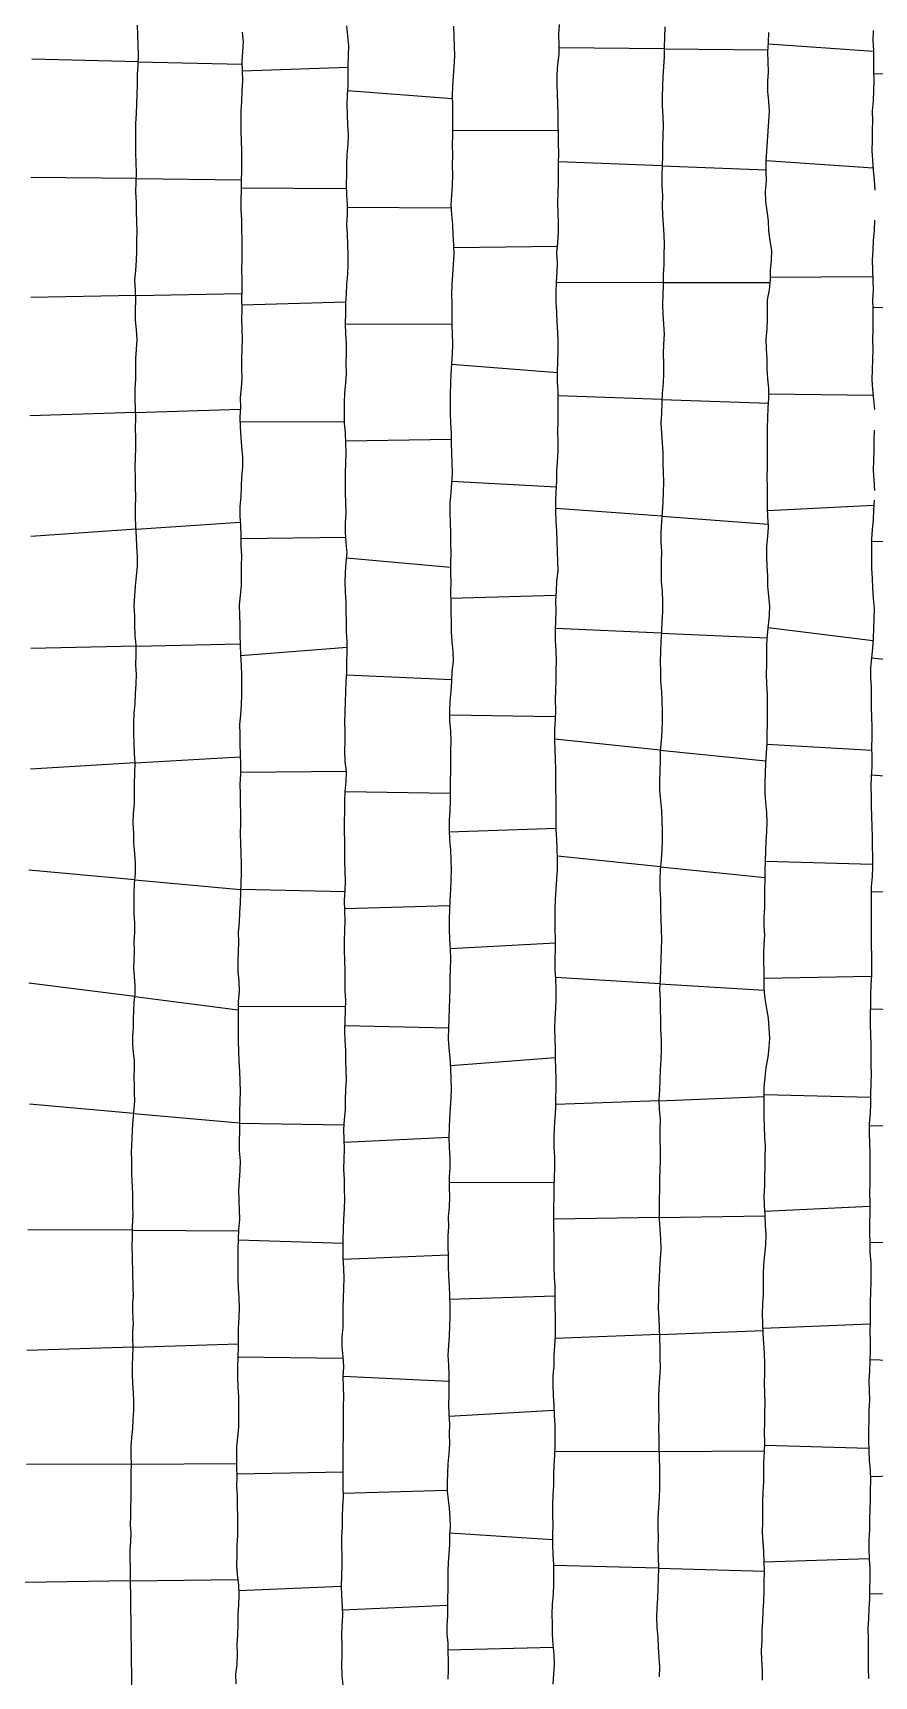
# Model space of a CAD drawing. Extents: x 703186 to 703989, y 1560402 to 1561368.
# Drawn here: x 703384 to 703419.9, y 1560793.9 to 1560864.2 of the extents above; entities that cross this region are included whole.
import ezdxf

# ---------------------------------------------------------------- set-up
doc = ezdxf.new("R2010")
doc.units = 0
doc.layers.add('10124_2002_REAL', color=30, linetype='Continuous')
doc.layers.add('AGROCAD PLL', color=7, linetype='Continuous')

msp = doc.modelspace()

# ---------------------------------------------------------------- linework, layer by layer
at = {"layer": '10124_2002_REAL'}
for points in [[(703388.2523, 1560791.5224), (703388.1504, 1560799.3254), (703388.1798, 1560799.6921), (703388.1888, 1560800.0424), (703388.1684, 1560800.4016), (703388.1821, 1560800.7748), (703388.175, 1560801.1433), (703388.183, 1560801.5081), (703388.1949, 1560801.882), (703388.196, 1560802.2598), (703388.1857, 1560802.6225), (703388.1985, 1560802.9939), (703388.1965, 1560803.3645), (703388.1915, 1560803.7379), (703388.2195, 1560804.1249), (703388.2618, 1560804.5153), (703388.2777, 1560804.9024), (703388.3028, 1560805.2928), (703388.3109, 1560805.6765), (703388.2961, 1560806.0585), (703388.2652, 1560806.4411), (703388.2487, 1560806.8282), (703388.2492, 1560807.2169), (703388.266, 1560807.5927), (703388.2723, 1560807.9847), (703388.2614, 1560808.3371), (703388.2642, 1560808.6697), (703388.2847, 1560808.9801), (703388.2707, 1560809.2505), (703388.2655, 1560809.4968), (703388.2636, 1560809.7263), (703388.268, 1560809.9078), (703388.2794, 1560810.0469), (703388.2903, 1560810.1258), (703388.2849, 1560810.1622), (703388.2832, 1560810.1826), (703388.2825, 1560810.2065), (703388.2833, 1560810.2578), (703388.2846, 1560810.3074), (703388.2861, 1560810.3429), (703388.2774, 1560810.3727), (703388.2803, 1560810.4165), (703388.2791, 1560810.4677), (703388.2812, 1560810.5153), (703388.2813, 1560810.5605), (703388.2706, 1560810.6285), (703388.2728, 1560810.7223), (703388.2702, 1560810.8293), (703388.2634, 1560810.9468), (703388.2641, 1560811.0771), (703388.2593, 1560811.2297), (703388.2551, 1560811.3904), (703388.2498, 1560811.5675), (703388.2427, 1560811.7623), (703388.2433, 1560811.9674), (703388.2374, 1560812.1912), (703388.2382, 1560812.4059), (703388.2435, 1560812.6357), (703388.2465, 1560812.8775), (703388.2475, 1560813.1358), (703388.2653, 1560813.4095), (703388.2728, 1560813.6793), (703388.2592, 1560813.9607), (703388.256, 1560814.2493), (703388.2618, 1560814.5377), (703388.2416, 1560814.8241), (703388.2296, 1560815.1076), (703388.2151, 1560815.404), (703388.216, 1560815.7081), (703388.2177, 1560816.001), (703388.2095, 1560816.3064), (703388.2162, 1560816.6154), (703388.2355, 1560816.9225), (703388.2535, 1560817.2307), (703388.2645, 1560817.541), (703388.2927, 1560817.8539), (703388.3224, 1560818.1854), (703388.3443, 1560818.5233), (703388.3319, 1560818.8569), (703388.3274, 1560819.1853), (703388.3166, 1560819.5321), (703388.3284, 1560819.886), (703388.327, 1560820.2247), (703388.2882, 1560820.5762), (703388.2632, 1560820.924), (703388.2639, 1560821.2893), (703388.2901, 1560821.6523), (703388.2926, 1560822.0132), (703388.3076, 1560822.3702), (703388.319, 1560822.731), (703388.3652, 1560823.0929), (703388.3598, 1560823.4526), (703388.3298, 1560823.8159), (703388.3076, 1560824.1822), (703388.3151, 1560824.5461), (703388.3372, 1560824.9384), (703388.3242, 1560825.332), (703388.3408, 1560825.7145), (703388.3412, 1560826.1161), (703388.3164, 1560826.5206), (703388.3195, 1560826.9393), (703388.3218, 1560827.3717), (703388.3309, 1560827.8106), (703388.3707, 1560828.2481), (703388.3753, 1560828.679), (703388.3411, 1560829.1023), (703388.3085, 1560829.5335), (703388.2976, 1560829.955), (703388.2816, 1560830.3741), (703388.2958, 1560830.8022), (703388.3343, 1560831.2347), (703388.3277, 1560831.6555), (703388.3366, 1560832.0821), (703388.3511, 1560832.5077), (703388.3579, 1560832.9386), (703388.3329, 1560833.3669), (703388.3203, 1560833.802), (703388.3039, 1560834.2307), (703388.3065, 1560834.6566), (703388.3189, 1560835.0862), (703388.3549, 1560835.4987), (703388.3785, 1560835.9056), (703388.4008, 1560836.3318), (703388.4118, 1560836.7392), (703388.3874, 1560837.1523), (703388.4065, 1560837.5733), (703388.3975, 1560837.9842), (703388.3661, 1560838.418), (703388.3537, 1560838.8396), (703388.3401, 1560839.244), (703388.318, 1560839.6714), (703388.3538, 1560840.0998), (703388.3741, 1560840.5165), (703388.4171, 1560840.9402), (703388.4669, 1560841.3644), (703388.4573, 1560841.7833), (703388.4277, 1560842.1993), (703388.4206, 1560842.6254), (703388.392, 1560843.0491), (703388.3755, 1560843.4756), (703388.3771, 1560843.9068), (703388.3938, 1560844.3194), (703388.3744, 1560844.748), (703388.3777, 1560845.1572), (703388.3668, 1560845.5761), (703388.3786, 1560845.9972), (703388.3873, 1560846.4255), (703388.3963, 1560846.8459), (703388.3774, 1560847.2677), (703388.3867, 1560847.688), (703388.3735, 1560848.1039), (703388.3569, 1560848.521), (703388.3555, 1560848.962), (703388.3882, 1560849.3729), (703388.3858, 1560849.7895), (703388.3964, 1560850.2185), (703388.419, 1560850.6342), (703388.443, 1560851.0506), (703388.4189, 1560851.4584), (703388.379, 1560851.8848), (703388.3752, 1560852.3127), (703388.3868, 1560852.7309), (703388.3792, 1560853.153), (703388.3503, 1560853.5812), (703388.3865, 1560854.002), (703388.4199, 1560854.4243), (703388.4385, 1560854.8408), (703388.4321, 1560855.2555), (703388.442, 1560855.6744), (703388.439, 1560856.094), (703388.4237, 1560856.505), (703388.4197, 1560856.9209), (703388.3913, 1560857.3489), (703388.4062, 1560857.7629), (703388.4113, 1560858.1846), (703388.3984, 1560858.6129), (703388.3908, 1560859.0144), (703388.3844, 1560859.4419), (703388.3926, 1560859.8602), (703388.3954, 1560860.2792), (703388.4172, 1560860.7062), (703388.4283, 1560861.128), (703388.4412, 1560861.5423), (703388.4582, 1560861.9685), (703388.4624, 1560862.3775), (703388.4869, 1560862.7946), (703388.4973, 1560863.2239), (703388.4894, 1560863.6338), (703388.4815, 1560864.056), (703388.4646, 1560864.4814)], [(703392.9379, 1560864.1884), (703392.9767, 1560863.7718), (703392.9402, 1560863.3465), (703392.9205, 1560862.9282), (703392.9327, 1560862.5305), (703392.9477, 1560862.099), (703392.9191, 1560861.666), (703392.9017, 1560861.241), (703392.8798, 1560860.8128), (703392.8803, 1560860.3891), (703392.8806, 1560859.9474), (703392.8953, 1560859.5344), (703392.9053, 1560859.1096), (703392.9089, 1560858.6842), (703392.9046, 1560858.2561), (703392.8856, 1560857.8459), (703392.8833, 1560857.4262), (703392.8817, 1560857.0185), (703392.8774, 1560856.5936), (703392.9054, 1560856.1719), (703392.9085, 1560855.7445), (703392.9138, 1560855.3074), (703392.915, 1560854.8781), (703392.9153, 1560854.4548), (703392.9063, 1560854.03), (703392.9127, 1560853.5952), (703392.914, 1560853.1784), (703392.9042, 1560852.7597), (703392.9167, 1560852.3355), (703392.9099, 1560851.9094), (703392.9215, 1560851.4911), (703392.9281, 1560851.0635), (703392.9169, 1560850.6497), (703392.8972, 1560850.2331), (703392.9012, 1560849.8208), (703392.9131, 1560849.3946), (703392.8874, 1560848.979), (703392.8486, 1560848.5773), (703392.8566, 1560848.1528), (703392.8391, 1560847.7286), (703392.84, 1560847.2987), (703392.8783, 1560846.8739), (703392.905, 1560846.4592), (703392.9424, 1560846.0259), (703392.9489, 1560845.5919), (703392.9023, 1560845.1765), (703392.8943, 1560844.7656), (703392.8698, 1560844.3474), (703392.8308, 1560843.9214), (703392.8366, 1560843.5115), (703392.8619, 1560843.0839), (703392.8708, 1560842.6433), (703392.8762, 1560842.2364), (703392.8987, 1560841.8113), (703392.8899, 1560841.3824), (703392.8847, 1560840.9613), (703392.8924, 1560840.5445), (703392.8533, 1560840.1122), (703392.8084, 1560839.6945), (703392.8147, 1560839.2732), (703392.83, 1560838.8544), (703392.8274, 1560838.4208), (703392.8413, 1560837.9962), (703392.8597, 1560837.5722), (703392.893, 1560837.1398), (703392.9037, 1560836.7131), (703392.897, 1560836.2904), (703392.8989, 1560835.8651), (703392.8924, 1560835.4418), (703392.8556, 1560835.0124), (703392.8235, 1560834.6004), (703392.8276, 1560834.1846), (703392.829, 1560833.7566), (703392.8441, 1560833.3351), (703392.8562, 1560832.9023), (703392.8606, 1560832.4768), (703392.8366, 1560832.0525), (703392.8463, 1560831.6347), (703392.8514, 1560831.2184), (703392.8548, 1560830.7949), (703392.8648, 1560830.3688), (703392.8457, 1560829.9386), (703392.8555, 1560829.5166), (703392.8719, 1560829.0943), (703392.8845, 1560828.665), (703392.8888, 1560828.2332), (703392.8678, 1560827.8257), (703392.859, 1560827.3995), (703392.8407, 1560826.9795), (703392.8191, 1560826.5595), (703392.8073, 1560826.1397), (703392.764, 1560825.7254), (703392.7702, 1560825.3103), (703392.7613, 1560824.8877), (703392.7496, 1560824.4672), (703392.7513, 1560824.0445), (703392.7898, 1560823.6267), (703392.7974, 1560823.1924), (703392.7631, 1560822.7705), (703392.7619, 1560822.338), (703392.7624, 1560821.9125), (703392.7628, 1560821.4943), (703392.7628, 1560821.0667), (703392.7785, 1560820.6424), (703392.7942, 1560820.2155), (703392.8163, 1560819.7842), (703392.8323, 1560819.3517), (703392.8447, 1560818.9188), (703392.8338, 1560818.4969), (703392.8207, 1560818.0671), (703392.8244, 1560817.6463), (703392.8167, 1560817.2235), (703392.7989, 1560816.8082), (703392.8002, 1560816.3876), (703392.8435, 1560815.9595), (703392.8265, 1560815.5361), (703392.7999, 1560815.1083), (703392.7762, 1560814.6878), (703392.7938, 1560814.2808), (703392.8089, 1560813.8596), (703392.8156, 1560813.4477), (703392.7764, 1560813.023), (703392.7581, 1560812.6007), (703392.7445, 1560812.1762), (703392.7501, 1560811.7517), (703392.7501, 1560811.3364), (703392.7398, 1560810.9219), (703392.7612, 1560810.5124), (703392.795, 1560810.0927), (703392.7995, 1560809.6674), (703392.7956, 1560809.2423), (703392.7643, 1560808.8205), (703392.7657, 1560808.403), (703392.7565, 1560807.9815), (703392.7507, 1560807.5574), (703392.7329, 1560807.1362), (703392.727, 1560806.7082), (703392.7477, 1560806.2742), (703392.7704, 1560805.8561), (703392.7773, 1560805.4337), (703392.7696, 1560805.0085), (703392.7716, 1560804.5859), (703392.7282, 1560804.1516), (703392.6913, 1560803.7307), (703392.6867, 1560803.3042), (703392.6938, 1560802.8783), (703392.7012, 1560802.4525), (703392.6881, 1560802.0466), (703392.7111, 1560801.6242), (703392.7242, 1560801.1888), (703392.7257, 1560800.7679), (703392.7348, 1560800.357), (703392.7286, 1560799.9264), (703392.7007, 1560799.5137), (703392.7, 1560799.0881), (703392.6911, 1560798.6711), (703392.7169, 1560798.2561), (703392.7701, 1560797.829), (703392.7891, 1560797.3978), (703392.7764, 1560796.9767), (703392.7519, 1560796.5512), (703392.7459, 1560796.1372), (703392.7265, 1560795.7156), (703392.7106, 1560795.2969), (703392.72, 1560794.8703), (703392.7021, 1560794.4396), (703392.6523, 1560794.0205), (703392.6674, 1560793.61)], [(703397.2481, 1560793.535), (703397.2014, 1560793.963), (703397.1876, 1560794.3945), (703397.198, 1560794.8202), (703397.2069, 1560795.2426), (703397.1934, 1560795.6589), (703397.1994, 1560796.0869), (703397.2322, 1560796.5128), (703397.2126, 1560796.9247), (703397.1904, 1560797.3578), (703397.1819, 1560797.7894), (703397.1937, 1560798.2133), (703397.2045, 1560798.6423), (703397.2062, 1560799.0636), (703397.1933, 1560799.4844), (703397.1944, 1560799.906), (703397.2161, 1560800.3144), (703397.2128, 1560800.7447), (703397.2363, 1560801.1701), (703397.2551, 1560801.5972), (703397.2426, 1560802.0336), (703397.2514, 1560802.4534), (703397.251, 1560802.8771), (703397.2502, 1560803.3051), (703397.2482, 1560803.7304), (703397.2634, 1560804.1571), (703397.264, 1560804.5856), (703397.2585, 1560805.0108), (703397.2669, 1560805.4553), (703397.2693, 1560805.8811), (703397.2549, 1560806.3006), (703397.2491, 1560806.7256), (703397.2699, 1560807.1541), (703397.2477, 1560807.5803), (703397.2061, 1560808.001), (703397.2076, 1560808.4215), (703397.2446, 1560808.8395), (703397.2455, 1560809.2539), (703397.2404, 1560809.6701), (703397.2551, 1560810.0824), (703397.2758, 1560810.5109), (703397.2871, 1560810.9229), (703397.2702, 1560811.3472), (703397.2526, 1560811.7634), (703397.2446, 1560812.1853), (703397.2487, 1560812.6069), (703397.2579, 1560813.0323), (703397.2721, 1560813.4658), (703397.2985, 1560813.8973), (703397.3147, 1560814.3305), (703397.3051, 1560814.7501), (703397.3085, 1560815.1713), (703397.2753, 1560815.5999), (703397.2922, 1560816.0307), (703397.3046, 1560816.4553), (703397.2839, 1560816.8769), (703397.2806, 1560817.2981), (703397.3093, 1560817.7203), (703397.3417, 1560818.1513), (703397.3472, 1560818.572), (703397.3651, 1560818.9889), (703397.3906, 1560819.4161), (703397.3766, 1560819.8284), (703397.3581, 1560820.2423), (703397.3557, 1560820.6718), (703397.3268, 1560821.0959), (703397.3189, 1560821.5179), (703397.3283, 1560821.9501), (703397.3428, 1560822.374), (703397.3587, 1560822.8054), (703397.3293, 1560823.2323), (703397.3248, 1560823.6542), (703397.3291, 1560824.0833), (703397.3149, 1560824.5159), (703397.3017, 1560824.9426), (703397.3015, 1560825.3634), (703397.3117, 1560825.7971), (703397.3343, 1560826.2237), (703397.3132, 1560826.6454), (703397.3014, 1560827.0765), (703397.3297, 1560827.4985), (703397.3491, 1560827.9176), (703397.3275, 1560828.3384), (703397.3128, 1560828.7699), (703397.3166, 1560829.1911), (703397.3186, 1560829.6113), (703397.3042, 1560830.0264), (703397.3075, 1560830.4569), (703397.3245, 1560830.886), (703397.3244, 1560831.3101), (703397.3306, 1560831.7351), (703397.3734, 1560832.1634), (703397.384, 1560832.589), (703397.325, 1560833.0199), (703397.3134, 1560833.4537), (703397.3347, 1560833.881), (703397.3364, 1560834.2991), (703397.3183, 1560834.719), (703397.3383, 1560835.1457), (703397.3465, 1560835.5666), (703397.3597, 1560835.9941), (703397.3808, 1560836.4218), (703397.4002, 1560836.8407), (703397.4094, 1560837.2712), (703397.4111, 1560837.7056), (703397.4127, 1560838.1268), (703397.3927, 1560838.5576), (703397.3898, 1560838.991), (703397.371, 1560839.4249), (703397.3741, 1560839.8377), (703397.35, 1560840.2535), (703397.3251, 1560840.6818), (703397.3509, 1560841.1006), (703397.3767, 1560841.5254), (703397.4137, 1560841.9404), (703397.377, 1560842.3672), (703397.3494, 1560842.7977), (703397.3459, 1560843.2234), (703397.3691, 1560843.6505), (703397.364, 1560844.0793), (703397.3486, 1560844.5038), (703397.3432, 1560844.9325), (703397.3474, 1560845.3551), (703397.3659, 1560845.7884), (703397.3764, 1560846.2097), (703397.3594, 1560846.6391), (703397.3524, 1560847.0574), (703397.3093, 1560847.4826), (703397.3, 1560847.9143), (703397.3069, 1560848.3388), (703397.3164, 1560848.7671), (703397.364, 1560849.1804), (703397.3832, 1560849.596), (703397.3806, 1560850.0221), (703397.3846, 1560850.4434), (703397.3881, 1560850.8745), (703397.3532, 1560851.3033), (703397.3519, 1560851.7263), (703397.3564, 1560852.1706), (703397.3637, 1560852.5846), (703397.3929, 1560852.9961), (703397.4078, 1560853.423), (703397.4423, 1560853.8449), (703397.4579, 1560854.2705), (703397.4593, 1560854.7029), (703397.4451, 1560855.1249), (703397.4287, 1560855.5502), (703397.3972, 1560855.9721), (703397.4278, 1560856.3944), (703397.4305, 1560856.8184), (703397.4021, 1560857.2383), (703397.3884, 1560857.6712), (703397.4011, 1560858.1), (703397.4006, 1560858.5299), (703397.4171, 1560858.9504), (703397.4569, 1560859.3835), (703397.4685, 1560859.8046), (703397.4404, 1560860.2218), (703397.4271, 1560860.6574), (703397.4101, 1560861.0872), (703397.4275, 1560861.5079), (703397.4595, 1560861.9258), (703397.4662, 1560862.3449), (703397.4542, 1560862.7667), (703397.4695, 1560863.1885), (703397.4818, 1560863.607), (703397.44, 1560864.023), (703397.4058, 1560864.4525)], [(703401.9558, 1560864.4381), (703401.9702, 1560864.0158), (703401.9844, 1560863.5855), (703401.9971, 1560863.1546), (703401.9697, 1560862.7197), (703401.9398, 1560862.3021), (703401.9195, 1560861.888), (703401.9068, 1560861.4694), (703401.9152, 1560861.0528), (703401.9214, 1560860.6295), (703401.92, 1560860.2034), (703401.9209, 1560859.7817), (703401.9034, 1560859.3525), (703401.9102, 1560858.9323), (703401.905, 1560858.5018), (703401.9156, 1560858.0798), (703401.9006, 1560857.6534), (703401.8742, 1560857.2253), (703401.8524, 1560856.8145), (703401.8745, 1560856.391), (703401.9208, 1560855.9675), (703401.9371, 1560855.5358), (703401.9643, 1560855.1007), (703401.9689, 1560854.6748), (703401.9429, 1560854.2526), (703401.9218, 1560853.8331), (703401.8838, 1560853.4055), (703401.8788, 1560852.9858), (703401.8926, 1560852.5693), (703401.8892, 1560852.1335), (703401.8945, 1560851.7078), (703401.9039, 1560851.2797), (703401.9156, 1560850.8576), (703401.8995, 1560850.437), (703401.8804, 1560850.0102), (703401.8474, 1560849.5822), (703401.8362, 1560849.161), (703401.8156, 1560848.744), (703401.8156, 1560848.3225), (703401.814, 1560847.8958), (703401.8355, 1560847.4824), (703401.8643, 1560847.0526), (703401.866, 1560846.6199), (703401.8741, 1560846.1945), (703401.8916, 1560845.7692), (703401.8976, 1560845.3385), (703401.8755, 1560844.9162), (703401.8482, 1560844.4939), (703401.8077, 1560844.065), (703401.7998, 1560843.6394), (703401.8156, 1560843.2271), (703401.8278, 1560842.7906), (703401.8311, 1560842.3632), (703401.8438, 1560841.9398), (703401.8326, 1560841.5216), (703401.8327, 1560841.0953), (703401.841, 1560840.6798), (703401.828, 1560840.2569), (703401.8395, 1560839.8281), (703401.8462, 1560839.4062), (703401.864, 1560838.9822), (703401.8558, 1560838.5573), (703401.8946, 1560838.1481), (703401.9338, 1560837.7123), (703401.9417, 1560837.2879), (703401.8952, 1560836.867), (703401.8704, 1560836.4456), (703401.8424, 1560836.0275), (703401.8098, 1560835.5994), (703401.7943, 1560835.1767), (703401.7875, 1560834.7521), (703401.8248, 1560834.3203), (703401.8487, 1560833.8932), (703401.8295, 1560833.4604), (703401.83, 1560833.0348), (703401.834, 1560832.6126), (703401.8109, 1560832.1893), (703401.815, 1560831.7642), (703401.8236, 1560831.3479), (703401.7988, 1560830.9268), (703401.7793, 1560830.5084), (703401.7776, 1560830.0915), (703401.7923, 1560829.6736), (703401.8363, 1560829.239), (703401.85, 1560828.8205), (703401.8528, 1560828.3923), (703401.8501, 1560827.9616), (703401.826, 1560827.5371), (703401.8082, 1560827.1127), (703401.7936, 1560826.6847), (703401.7779, 1560826.2683), (703401.7766, 1560825.8447), (703401.7935, 1560825.4236), (703401.8174, 1560824.9953), (703401.8298, 1560824.5783), (703401.8198, 1560824.1455), (703401.8084, 1560823.7249), (703401.8024, 1560823.3143), (703401.7851, 1560822.8854), (703401.7711, 1560822.4621), (703401.7667, 1560822.0395), (703401.7403, 1560821.6034), (703401.7367, 1560821.1827), (703401.7636, 1560820.7616), (703401.8003, 1560820.3489), (703401.8326, 1560819.9177), (703401.851, 1560819.4774), (703401.8533, 1560819.0534), (703401.8403, 1560818.6377), (703401.8203, 1560818.2075), (703401.7908, 1560817.7826), (703401.7692, 1560817.3677), (703401.7585, 1560816.9468), (703401.7779, 1560816.5169), (703401.8011, 1560816.0884), (703401.7968, 1560815.6716), (703401.7748, 1560815.2538), (703401.7763, 1560814.8259), (703401.7906, 1560814.4028), (703401.7682, 1560813.9847), (703401.7329, 1560813.5658), (703401.744, 1560813.1499), (703401.7142, 1560812.7365), (703401.7132, 1560812.3033), (703401.7339, 1560811.884), (703401.7301, 1560811.4544), (703401.7409, 1560811.0198), (703401.7709, 1560810.5973), (703401.7889, 1560810.1703), (703401.803, 1560809.7512), (703401.7973, 1560809.3148), (703401.7868, 1560808.891), (703401.7708, 1560808.4815), (703401.7508, 1560808.0652), (703401.7173, 1560807.6471), (703401.7423, 1560807.236), (703401.7541, 1560806.8176), (703401.7629, 1560806.3899), (703401.7566, 1560805.9574), (703401.7507, 1560805.5438), (703401.7606, 1560805.1229), (703401.7847, 1560804.7022), (703401.7718, 1560804.2867), (703401.7827, 1560803.8595), (703401.7578, 1560803.4289), (703401.7176, 1560803.0078), (703401.6966, 1560802.6052), (703401.6937, 1560802.2242), (703401.6909, 1560801.8419), (703401.7334, 1560801.4647), (703401.7747, 1560801.097), (703401.8091, 1560800.7103), (703401.812, 1560800.318), (703401.7871, 1560799.9324), (703401.7856, 1560799.548), (703401.7621, 1560799.1677), (703401.7345, 1560798.7896), (703401.7207, 1560798.4113), (703401.7117, 1560798.0253), (703401.7115, 1560797.6439), (703401.71, 1560797.2569), (703401.6988, 1560796.865), (703401.6966, 1560796.4888), (703401.6811, 1560796.1089), (703401.6725, 1560795.7224), (703401.7125, 1560795.3477), (703401.7216, 1560794.9667), (703401.7317, 1560794.5845), (703401.7248, 1560794.1965), (703401.7161, 1560793.8064)], [(703406.2196, 1560793.5877), (703406.2525, 1560794.0213), (703406.2739, 1560794.4431), (703406.2537, 1560794.8568), (703406.2189, 1560795.286), (703406.188, 1560795.7203), (703406.1858, 1560796.1476), (703406.1753, 1560796.5795), (703406.1929, 1560797.0093), (703406.2331, 1560797.4368), (703406.2472, 1560797.86), (703406.2482, 1560798.2841), (703406.2393, 1560798.706), (703406.2188, 1560799.129), (703406.1982, 1560799.5543), (703406.1985, 1560799.9869), (703406.2139, 1560800.4131), (703406.2026, 1560800.8258), (703406.2009, 1560801.2418), (703406.2154, 1560801.6643), (703406.2464, 1560802.0901), (703406.2439, 1560802.5143), (703406.2595, 1560802.9401), (703406.2916, 1560803.374), (703406.2972, 1560803.7882), (703406.2962, 1560804.204), (703406.2959, 1560804.6375), (703406.273, 1560805.0699), (703406.2554, 1560805.4919), (703406.2361, 1560805.9302), (703406.2234, 1560806.3636), (703406.2195, 1560806.7827), (703406.2544, 1560807.2115), (703406.2625, 1560807.6335), (703406.2825, 1560808.0534), (703406.3098, 1560808.478), (703406.3195, 1560808.8945), (703406.317, 1560809.314), (703406.2998, 1560809.7353), (703406.3046, 1560810.1625), (703406.3034, 1560810.5829), (703406.2807, 1560811.0008), (703406.2667, 1560811.4225), (703406.2538, 1560811.8443), (703406.2666, 1560812.2684), (703406.2534, 1560812.6941), (703406.2499, 1560813.12), (703406.2516, 1560813.5455), (703406.2517, 1560813.9706), (703406.253, 1560814.3942), (703406.2618, 1560814.8198), (703406.2758, 1560815.2439), (703406.2945, 1560815.672), (703406.2879, 1560816.0926), (703406.2652, 1560816.5236), (703406.2613, 1560816.9458), (703406.2738, 1560817.3702), (703406.3046, 1560817.7953), (703406.3297, 1560818.2189), (703406.3372, 1560818.6364), (703406.3442, 1560819.0607), (703406.3499, 1560819.4774), (703406.3293, 1560819.8989), (703406.318, 1560820.3298), (703406.3182, 1560820.7513), (703406.3023, 1560821.1817), (703406.2899, 1560821.6049), (703406.2959, 1560822.031), (703406.3297, 1560822.4621), (703406.3398, 1560822.881), (703406.3522, 1560823.3093), (703406.3293, 1560823.7185), (703406.3055, 1560824.1398), (703406.307, 1560824.5732), (703406.3105, 1560825.008), (703406.3111, 1560825.4223), (703406.2961, 1560825.848), (703406.3072, 1560826.2684), (703406.3055, 1560826.6924), (703406.3197, 1560827.1238), (703406.346, 1560827.558), (703406.3804, 1560827.9902), (703406.4006, 1560828.4188), (703406.4012, 1560828.847), (703406.393, 1560829.2752), (703406.3764, 1560829.6913), (703406.3489, 1560830.1219), (703406.3478, 1560830.552), (703406.3424, 1560830.9718), (703406.3436, 1560831.3946), (703406.3348, 1560831.8233), (703406.337, 1560832.2431), (703406.3304, 1560832.6809), (703406.3116, 1560833.1063), (703406.3031, 1560833.5233), (703406.2861, 1560833.9474), (703406.2832, 1560834.3799), (703406.3099, 1560834.8027), (703406.3253, 1560835.2251), (703406.3236, 1560835.6527), (703406.3344, 1560836.0701), (703406.3438, 1560836.5005), (703406.3473, 1560836.9156), (703406.3523, 1560837.3342), (703406.3449, 1560837.764), (703406.3185, 1560838.1881), (703406.3124, 1560838.6185), (703406.3264, 1560839.0427), (703406.3468, 1560839.468), (703406.3348, 1560839.9004), (703406.3525, 1560840.3169), (703406.375, 1560840.7425), (703406.4266, 1560841.1576), (703406.4129, 1560841.5653), (703406.4, 1560841.9955), (703406.3863, 1560842.4261), (703406.3666, 1560842.8556), (703406.3415, 1560843.2929), (703406.3317, 1560843.7182), (703406.3339, 1560844.1356), (703406.3522, 1560844.5589), (703406.3684, 1560844.9926), (703406.3741, 1560845.4165), (703406.4032, 1560845.83), (703406.4286, 1560846.2669), (703406.4246, 1560846.6993), (703406.4223, 1560847.1229), (703406.4262, 1560847.544), (703406.4305, 1560847.9721), (703406.4312, 1560848.3972), (703406.4265, 1560848.8243), (703406.4085, 1560849.2427), (703406.4008, 1560849.6788), (703406.4141, 1560850.1019), (703406.4273, 1560850.5319), (703406.4341, 1560850.9536), (703406.4177, 1560851.3709), (703406.3868, 1560851.7917), (703406.3782, 1560852.2257), (703406.3483, 1560852.6469), (703406.3389, 1560853.0717), (703406.3606, 1560853.5083), (703406.389, 1560853.9341), (703406.4021, 1560854.3371), (703406.3746, 1560854.7577), (703406.4109, 1560855.1943), (703406.4433, 1560855.6199), (703406.4487, 1560856.037), (703406.4343, 1560856.4641), (703406.4219, 1560856.8972), (703406.4347, 1560857.3193), (703406.4398, 1560857.7321), (703406.4391, 1560858.1575), (703406.4382, 1560858.5826), (703406.4554, 1560858.9965), (703406.4439, 1560859.419), (703406.4504, 1560859.8351), (703406.433, 1560860.2534), (703406.4323, 1560860.679), (703406.4138, 1560861.1265), (703406.4019, 1560861.5358), (703406.3886, 1560861.9471), (703406.3888, 1560862.3708), (703406.4171, 1560862.8008), (703406.472, 1560863.224), (703406.4774, 1560863.6615), (703406.464, 1560864.0904), (703406.4806, 1560864.5164)], [(703410.9825, 1560864.4064), (703410.9723, 1560863.9751), (703410.963, 1560863.5459), (703410.959, 1560863.1267), (703410.9341, 1560862.7098), (703410.902, 1560862.2861), (703410.894, 1560861.8685), (703410.88, 1560861.4466), (703410.8738, 1560861.0222), (703410.8949, 1560860.6015), (703410.9211, 1560860.1766), (703410.9069, 1560859.7487), (703410.8869, 1560859.3282), (703410.8902, 1560858.9069), (703410.8731, 1560858.4704), (703410.855, 1560858.043), (703410.863, 1560857.6305), (703410.8869, 1560857.2052), (703410.8751, 1560856.7797), (703410.8834, 1560856.3666), (703410.9133, 1560855.9459), (703410.941, 1560855.5178), (703410.9525, 1560855.1078), (703410.95, 1560854.6697), (703410.9431, 1560854.2398), (703410.915, 1560853.8079), (703410.916, 1560853.3915), (703410.9033, 1560852.9762), (703410.8938, 1560852.5559), (703410.9056, 1560852.1384), (703410.9361, 1560851.7081), (703410.9643, 1560851.2763), (703410.9357, 1560850.8539), (703410.9211, 1560850.4347), (703410.9235, 1560850.0226), (703410.9272, 1560849.6095), (703410.9092, 1560849.1806), (703410.8709, 1560848.7543), (703410.8557, 1560848.3218), (703410.8454, 1560847.9031), (703410.8142, 1560847.4824), (703410.8501, 1560847.0641), (703410.878, 1560846.6351), (703410.8965, 1560846.2176), (703410.9067, 1560845.7871), (703410.9139, 1560845.3733), (703410.9363, 1560844.9494), (703410.9187, 1560844.5221), (703410.9077, 1560844.0983), (703410.8705, 1560843.6775), (703410.839, 1560843.2563), (703410.8214, 1560842.8259), (703410.8204, 1560842.4109), (703410.8418, 1560841.9915), (703410.8369, 1560841.5563), (703410.8256, 1560841.1364), (703410.8348, 1560840.7102), (703410.8715, 1560840.2797), (703410.8907, 1560839.8467), (703410.8886, 1560839.4201), (703410.866, 1560838.9862), (703410.8387, 1560838.567), (703410.8201, 1560838.1456), (703410.8047, 1560837.7202), (703410.7814, 1560837.2921), (703410.7953, 1560836.8647), (703410.8037, 1560836.4428), (703410.8398, 1560836.0148), (703410.8565, 1560835.5936), (703410.8708, 1560835.1714), (703410.877, 1560834.7541), (703410.8604, 1560834.325), (703410.8308, 1560833.8891), (703410.7885, 1560833.4778), (703410.7927, 1560833.056), (703410.7774, 1560832.6313), (703410.7595, 1560832.1983), (703410.7565, 1560831.77), (703410.7951, 1560831.3449), (703410.8462, 1560830.926), (703410.8653, 1560830.4998), (703410.8695, 1560830.0772), (703410.8662, 1560829.6596), (703410.8595, 1560829.2398), (703410.8289, 1560828.8125), (703410.7851, 1560828.3851), (703410.7677, 1560827.9659), (703410.7744, 1560827.5509), (703410.7963, 1560827.1289), (703410.8056, 1560826.6993), (703410.8181, 1560826.2657), (703410.8321, 1560825.8411), (703410.8384, 1560825.416), (703410.8291, 1560824.9851), (703410.8117, 1560824.559), (703410.805, 1560824.1356), (703410.7852, 1560823.7023), (703410.7595, 1560823.2725), (703410.782, 1560822.8508), (703410.7897, 1560822.4182), (703410.8008, 1560821.994), (703410.8081, 1560821.559), (703410.8303, 1560821.1268), (703410.8337, 1560820.6986), (703410.8141, 1560820.272), (703410.7944, 1560819.8482), (703410.7756, 1560819.4166), (703410.7603, 1560818.988), (703410.7328, 1560818.5671), (703410.7491, 1560818.1434), (703410.7835, 1560817.7216), (703410.7771, 1560817.2918), (703410.7739, 1560816.8651), (703410.7946, 1560816.4281), (703410.7948, 1560815.9921), (703410.7711, 1560815.5754), (703410.7524, 1560815.1438), (703410.76, 1560814.7181), (703410.7383, 1560814.3133), (703410.7446, 1560813.8842), (703410.7511, 1560813.4554), (703410.7803, 1560813.0314), (703410.8081, 1560812.6101), (703410.8162, 1560812.1825), (703410.7922, 1560811.7519), (703410.7609, 1560811.3393), (703410.7459, 1560810.92), (703410.7102, 1560810.4969), (703410.7137, 1560810.0829), (703410.7062, 1560809.6596), (703410.7316, 1560809.2315), (703410.7474, 1560808.7982), (703410.7635, 1560808.3697), (703410.7716, 1560807.9423), (703410.7751, 1560807.5148), (703410.7844, 1560807.1009), (703410.7647, 1560806.6802), (703410.7363, 1560806.2571), (703410.7125, 1560805.8342), (703410.7202, 1560805.4011), (703410.727, 1560804.9739), (703410.7226, 1560804.5508), (703410.7286, 1560804.1236), (703410.7376, 1560803.7013), (703410.7395, 1560803.2654), (703410.7571, 1560802.8411), (703410.753, 1560802.4134), (703410.7567, 1560801.986), (703410.7479, 1560801.548), (703410.7186, 1560801.1185), (703410.6936, 1560800.6918), (703410.6889, 1560800.2728), (703410.6983, 1560799.8423), (703410.6858, 1560799.416), (703410.7076, 1560798.9933), (703410.7207, 1560798.5522), (703410.7094, 1560798.1201), (703410.6849, 1560797.6985), (703410.6677, 1560797.2705), (703410.6453, 1560796.8546), (703410.635, 1560796.4363), (703410.6435, 1560796.0105), (703410.6824, 1560795.5832), (703410.7013, 1560795.1559), (703410.7358, 1560794.7364), (703410.7569, 1560794.3218), (703410.7513, 1560793.8965)], [(703415.1619, 1560793.7637), (703415.1549, 1560794.1897), (703415.1256, 1560794.6108), (703415.122, 1560795.0336), (703415.1387, 1560795.4521), (703415.1503, 1560795.8754), (703415.1724, 1560796.3023), (703415.1923, 1560796.7194), (703415.2166, 1560797.136), (703415.2337, 1560797.5511), (703415.2367, 1560797.9697), (703415.2448, 1560798.3948), (703415.2312, 1560798.8178), (703415.2145, 1560799.2428), (703415.1877, 1560799.6634), (703415.1611, 1560800.0881), (703415.1695, 1560800.5183), (703415.172, 1560800.9481), (703415.1739, 1560801.3719), (703415.1899, 1560801.8059), (703415.2098, 1560802.2399), (703415.2168, 1560802.657), (703415.2127, 1560803.0837), (703415.2453, 1560803.5128), (703415.2575, 1560803.9285), (703415.2458, 1560804.3434), (703415.2589, 1560804.7662), (703415.2595, 1560805.1827), (703415.2768, 1560805.5958), (703415.2636, 1560806.0252), (703415.2485, 1560806.4456), (703415.2593, 1560806.8744), (703415.2546, 1560807.2897), (703415.2437, 1560807.7141), (703415.2167, 1560808.1446), (703415.1865, 1560808.5725), (703415.1694, 1560808.9978), (703415.1599, 1560809.4245), (703415.1692, 1560809.8306), (703415.2054, 1560810.2492), (703415.2081, 1560810.676), (703415.1961, 1560811.0996), (703415.2101, 1560811.5196), (703415.2645, 1560811.9435), (703415.2996, 1560812.3689), (703415.3162, 1560812.7769), (703415.2891, 1560813.1953), (703415.271, 1560813.6281), (703415.2498, 1560814.049), (703415.2365, 1560814.4612), (703415.254, 1560814.8882), (703415.2607, 1560815.3013), (703415.2737, 1560815.7163), (703415.2709, 1560816.1497), (703415.2812, 1560816.5678), (703415.2617, 1560816.981), (703415.2389, 1560817.4128), (703415.227, 1560817.8337), (703415.2265, 1560818.2524), (703415.2235, 1560818.6764), (703415.2352, 1560819.1031), (703415.2775, 1560819.5215), (703415.3214, 1560819.9478), (703415.4002, 1560820.3799), (703415.4488, 1560820.7976), (703415.4705, 1560821.1965), (703415.4424, 1560821.6199), (703415.4146, 1560822.0463), (703415.3417, 1560822.4656), (703415.2748, 1560822.8875), (703415.2351, 1560823.2979), (703415.2307, 1560823.6918), (703415.2246, 1560824.0699), (703415.2221, 1560824.4491), (703415.2164, 1560824.8322), (703415.2341, 1560825.2155), (703415.2522, 1560825.5995), (703415.2309, 1560825.9869), (703415.2372, 1560826.3729), (703415.2519, 1560826.7661), (703415.2541, 1560827.1715), (703415.262, 1560827.5626), (703415.2737, 1560827.9644), (703415.2744, 1560828.3719), (703415.2857, 1560828.7764), (703415.2984, 1560829.183), (703415.3223, 1560829.5991), (703415.3484, 1560830.0106), (703415.3582, 1560830.43), (703415.3386, 1560830.838), (703415.3067, 1560831.2649), (703415.2796, 1560831.6846), (703415.2722, 1560832.1153), (703415.2823, 1560832.5381), (703415.2985, 1560832.9471), (703415.3294, 1560833.3758), (703415.3536, 1560833.8072), (703415.3573, 1560834.1991), (703415.3776, 1560834.6183), (703415.3791, 1560835.058), (703415.3789, 1560835.4731), (703415.3668, 1560835.9002), (703415.3409, 1560836.3259), (703415.3283, 1560836.751), (703415.3465, 1560837.1773), (703415.3434, 1560837.5986), (703415.338, 1560838.0183), (703415.366, 1560838.4351), (703415.4177, 1560838.8478), (703415.4554, 1560839.2558), (703415.4676, 1560839.669), (703415.436, 1560840.0853), (703415.3908, 1560840.5148), (703415.3807, 1560840.9375), (703415.356, 1560841.3602), (703415.3427, 1560841.7828), (703415.3494, 1560842.2094), (703415.3818, 1560842.6346), (703415.4177, 1560843.0487), (703415.393, 1560843.4675), (703415.3709, 1560843.8879), (703415.3739, 1560844.3077), (703415.374, 1560844.7344), (703415.3646, 1560845.1627), (703415.3751, 1560845.5913), (703415.3775, 1560846.0153), (703415.3674, 1560846.4389), (703415.3749, 1560846.8577), (703415.3755, 1560847.2793), (703415.3896, 1560847.7053), (703415.3974, 1560848.1313), (703415.4278, 1560848.5507), (703415.434, 1560848.9679), (703415.3916, 1560849.3768), (703415.3643, 1560849.7913), (703415.3569, 1560850.2277), (703415.3316, 1560850.6469), (703415.3112, 1560851.0725), (703415.3539, 1560851.5012), (703415.3763, 1560851.9188), (703415.3721, 1560852.3269), (703415.3724, 1560852.7508), (703415.4616, 1560853.1789), (703415.5024, 1560853.6034), (703415.4998, 1560854.0139), (703415.5376, 1560854.4408), (703415.5549, 1560854.8541), (703415.4914, 1560855.2674), (703415.425, 1560855.6959), (703415.4091, 1560856.1167), (703415.3581, 1560856.54), (703415.2973, 1560856.9653), (703415.2844, 1560857.3963), (703415.3271, 1560857.8192), (703415.3179, 1560858.2553), (703415.3139, 1560858.68), (703415.3416, 1560859.0951), (703415.3687, 1560859.5255), (703415.4065, 1560859.9519), (703415.4305, 1560860.3776), (703415.4537, 1560860.8055), (703415.4241, 1560861.218), (703415.3881, 1560861.6462), (703415.3895, 1560862.0701), (703415.4101, 1560862.4848), (703415.4001, 1560862.9136), (703415.387, 1560863.3392), (703415.4152, 1560863.7512), (703415.4329, 1560864.1686)], [(703419.8866, 1560864.257), (703419.8778, 1560863.8318), (703419.9037, 1560863.4008), (703419.9045, 1560862.9689), (703419.9021, 1560862.5402), (703419.9125, 1560862.1092), (703419.9073, 1560861.6851), (703419.8819, 1560861.2509), (703419.849, 1560860.8262), (703419.8517, 1560860.4066), (703419.8405, 1560859.9844), (703419.8388, 1560859.5595), (703419.8321, 1560859.1347), (703419.8596, 1560858.7197), (703419.8924, 1560858.2982), (703419.9263, 1560857.8639), (703419.9609, 1560857.4286)], [(703419.9449, 1560856.1499), (703419.9252, 1560855.7152), (703419.8861, 1560855.2871), (703419.8654, 1560854.8669), (703419.8506, 1560854.4454), (703419.8594, 1560854.0236), (703419.8654, 1560853.5941), (703419.8828, 1560853.1619), (703419.8578, 1560852.7414), (703419.8691, 1560852.3139), (703419.8726, 1560851.8887), (703419.8748, 1560851.4727), (703419.8579, 1560851.0411), (703419.8697, 1560850.6251), (703419.8542, 1560850.2031), (703419.8475, 1560849.771), (703419.8336, 1560849.341), (703419.8531, 1560848.9136), (703419.8952, 1560848.4807), (703419.9501, 1560848.0595)], [(703419.9292, 1560847.1817), (703419.9142, 1560846.753), (703419.9105, 1560846.3268), (703419.8994, 1560845.8874), (703419.8881, 1560845.4611), (703419.9119, 1560845.0337), (703419.9385, 1560844.6059)], [(703419.9287, 1560844.1856), (703419.9041, 1560843.7672), (703419.8797, 1560843.34), (703419.8498, 1560842.929), (703419.8202, 1560842.5174), (703419.815, 1560842.0979), (703419.8129, 1560841.688), (703419.8215, 1560841.2668), (703419.8462, 1560840.8478), (703419.8617, 1560840.4192), (703419.8878, 1560839.9926), (703419.9234, 1560839.5695), (703419.9219, 1560839.1379), (703419.9001, 1560838.7068), (703419.8822, 1560838.286), (703419.8648, 1560837.8639), (703419.8213, 1560837.443), (703419.7779, 1560837.0168), (703419.776, 1560836.6045), (703419.8027, 1560836.1891), (703419.799, 1560835.7632), (703419.7941, 1560835.3321), (703419.8205, 1560834.9078), (703419.8362, 1560834.4876), (703419.8265, 1560834.0599), (703419.8198, 1560833.6256), (703419.8327, 1560833.2111), (703419.8314, 1560832.7884), (703419.7992, 1560832.3663), (703419.7876, 1560831.9498), (703419.7968, 1560831.5279), (703419.7976, 1560831.1064), (703419.8195, 1560830.6706), (703419.8319, 1560830.2433), (703419.8394, 1560829.8173), (703419.8372, 1560829.3805), (703419.8586, 1560828.9583), (703419.8586, 1560828.5354), (703419.8373, 1560828.102), (703419.8008, 1560827.6735), (703419.8066, 1560827.253), (703419.8069, 1560826.8345), (703419.8075, 1560826.4079), (703419.7959, 1560825.9811), (703419.8043, 1560825.5719), (703419.8019, 1560825.1502), (703419.8101, 1560824.7186), (703419.8145, 1560824.3072), (703419.8147, 1560823.8923), (703419.7909, 1560823.4704), (703419.7773, 1560823.0487), (703419.7767, 1560822.6217), (703419.7647, 1560822.2023), (703419.7558, 1560821.7714), (703419.772, 1560821.3537), (703419.7812, 1560820.9451), (703419.7934, 1560820.5055), (703419.7894, 1560820.0785), (703419.8022, 1560819.6696), (703419.7923, 1560819.2403), (703419.7777, 1560818.8132), (703419.7686, 1560818.4017), (703419.7606, 1560817.9824), (703419.7227, 1560817.5566), (703419.7186, 1560817.1271), (703419.7244, 1560816.7053), (703419.743, 1560816.2739), (703419.7372, 1560815.8467), (703419.7394, 1560815.4227), (703419.7485, 1560814.9964), (703419.7343, 1560814.575), (703419.7482, 1560814.1549), (703419.7447, 1560813.7387), (703419.7267, 1560813.3116), (703419.7306, 1560812.883), (703419.7391, 1560812.456), (703419.7397, 1560812.0282), (703419.7825, 1560811.603), (703419.7815, 1560811.1833), (703419.7802, 1560810.7624), (703419.7695, 1560810.3381), (703419.7598, 1560809.9155), (703419.7542, 1560809.4941), (703419.7621, 1560809.072), (703419.7502, 1560808.6519), (703419.7567, 1560808.2378), (703419.7653, 1560807.8188), (703419.7503, 1560807.3913), (703419.7292, 1560806.9737), (703419.7072, 1560806.5461), (703419.7219, 1560806.1273), (703419.7238, 1560805.7261), (703419.7057, 1560805.2963), (703419.6976, 1560804.8658), (703419.6909, 1560804.4445), (703419.6898, 1560804.0187), (703419.7085, 1560803.587), (703419.722, 1560803.1531), (703419.7579, 1560802.7375), (703419.7718, 1560802.3068), (703419.7632, 1560801.8754), (703419.7549, 1560801.4548), (703419.7445, 1560801.0349), (703419.7267, 1560800.6095), (703419.7307, 1560800.1952), (703419.6998, 1560799.7753), (703419.7002, 1560799.3571), (703419.7121, 1560798.9332), (703419.7508, 1560798.5136), (703419.7405, 1560798.0961), (703419.7352, 1560797.6686), (703419.7306, 1560797.2424), (703419.7015, 1560796.8145), (703419.6821, 1560796.3935), (703419.6539, 1560795.9651), (703419.6668, 1560795.5421), (703419.6692, 1560795.1191), (703419.6708, 1560794.6887), (703419.6739, 1560794.2621), (703419.6842, 1560793.8361)]]:
    msp.add_lwpolyline(points, dxfattribs=at)
at = {"layer": 'AGROCAD PLL', "color": 3, "true_color": 0x00ff00}
for points in [[(703410.9623, 1560863.4723), (703406.4756, 1560863.5151)], [(703410.9623, 1560863.4723), (703406.4756, 1560863.5151)], [(703415.4108, 1560863.6868), (703419.9037, 1560863.3793)], [(703392.9329, 1560862.5258), (703397.4566, 1560862.683)], [(703419.9052, 1560862.411), (703424.4438, 1560862.5205)], [(703397.4419, 1560861.6955), (703401.9091, 1560861.3534)], [(703401.9205, 1560859.9817), (703406.4439, 1560859.9913)], [(703388.4082, 1560857.9263), (703383.9074, 1560857.9807)], [(703388.4082, 1560857.9263), (703392.8868, 1560857.8721)], [(703388.4082, 1560857.9263), (703392.8868, 1560857.8721)], [(703392.8839, 1560857.5288), (703397.3937, 1560857.504)], [(703388.3832, 1560852.9323), (703383.9016, 1560852.8516)], [(703388.3832, 1560852.9323), (703392.9101, 1560853.0138)], [(703388.3832, 1560852.9323), (703392.9101, 1560853.0138)], [(703392.911, 1560852.5301), (703397.3692, 1560852.6615)], [(703419.8662, 1560852.4232), (703424.4009, 1560852.5431)], [(703397.352, 1560851.7074), (703401.8943, 1560851.7214)], [(703397.352, 1560851.7074), (703401.8942, 1560851.7214)], [(703401.879, 1560849.9926), (703406.4014, 1560849.6439)], [(703388.3788, 1560847.9382), (703383.858, 1560847.7948)], [(703388.3788, 1560847.9382), (703392.8536, 1560848.0803)], [(703388.3788, 1560847.9382), (703392.8536, 1560848.0803)], [(703392.8395, 1560847.5344), (703397.308, 1560847.5437)], [(703397.3581, 1560846.7146), (703401.8653, 1560846.79)], [(703401.8797, 1560844.9969), (703406.3598, 1560844.7625)], [(703410.8569, 1560843.4951), (703406.3323, 1560843.8335)], [(703410.8569, 1560843.4951), (703406.3323, 1560843.8335)], [(703415.3788, 1560843.7384), (703419.9164, 1560843.9769)], [(703388.3993, 1560842.9407), (703383.9013, 1560842.6371)], [(703388.3993, 1560842.9407), (703392.8526, 1560843.2413)], [(703388.3993, 1560842.9407), (703392.8526, 1560843.2413)], [(703392.8721, 1560842.5447), (703397.3618, 1560842.6043)], [(703397.394, 1560841.7198), (703401.8326, 1560841.3241)], [(703401.8349, 1560840.0011), (703406.3442, 1560840.122)], [(703410.8358, 1560838.5005), (703406.3151, 1560838.7)], [(703410.8358, 1560838.5005), (703406.3151, 1560838.7)], [(703415.4054, 1560838.7496), (703419.8782, 1560838.1893)], [(703410.8358, 1560838.5005), (703415.357, 1560838.3009)], [(703388.3982, 1560837.9519), (703383.9024, 1560837.8534)], [(703419.8213, 1560837.4434), (703424.3325, 1560836.9772)], [(703397.3948, 1560836.7247), (703401.8746, 1560836.5172)], [(703401.7916, 1560835.0111), (703406.3149, 1560834.9387)], [(703410.7916, 1560833.5075), (703406.2859, 1560833.9709)], [(703410.7916, 1560833.5075), (703406.2859, 1560833.9709)], [(703415.3507, 1560833.7552), (703419.8236, 1560833.5043)], [(703388.3568, 1560832.9575), (703392.8473, 1560833.2196)], [(703388.3568, 1560832.9575), (703392.8473, 1560833.2196)], [(703410.7916, 1560833.5075), (703415.3054, 1560833.0433)], [(703388.3568, 1560832.9575), (703383.8967, 1560832.6971)], [(703392.8598, 1560832.5555), (703397.3843, 1560832.6022)], [(703392.8598, 1560832.5555), (703397.3822, 1560832.6022)], [(703419.8055, 1560832.449), (703424.3385, 1560832.1032)], [(703397.3306, 1560831.7336), (703401.817, 1560831.6682)], [(703388.3449, 1560827.9642), (703383.8168, 1560828.3761)], [(703410.7986, 1560828.5164), (703415.2739, 1560828.0577)], [(703388.3449, 1560827.9642), (703392.8622, 1560827.5532)], [(703388.3449, 1560827.9642), (703392.8622, 1560827.5532)], [(703392.8623, 1560827.5581), (703397.3275, 1560827.4659)], [(703419.8038, 1560827.453), (703424.3212, 1560827.5153)], [(703397.3107, 1560826.7366), (703401.7996, 1560826.8595)], [(703401.816, 1560825.0211), (703406.3109, 1560825.2719)], [(703410.7743, 1560823.5199), (703406.3255, 1560823.7859)], [(703410.7743, 1560823.5199), (703406.3255, 1560823.7859)], [(703410.7743, 1560823.5199), (703415.2395, 1560823.2529)], [(703419.7719, 1560822.4543), (703424.2903, 1560822.325)], [(703401.8245, 1560820.0264), (703406.318, 1560820.363)], [(703388.3039, 1560817.9785), (703383.8451, 1560818.3779)], [(703410.7344, 1560818.5243), (703415.2241, 1560818.697)], [(703415.2267, 1560818.7944), (703419.7745, 1560818.6697)], [(703388.3039, 1560817.9785), (703392.8231, 1560817.5736)], [(703388.3039, 1560817.9785), (703392.8231, 1560817.5736)], [(703392.823, 1560817.567), (703397.2933, 1560817.4856)], [(703397.2904, 1560816.7453), (703401.759, 1560816.9647)], [(703419.7218, 1560817.4575), (703424.257, 1560817.4142)], [(703401.7756, 1560815.0312), (703406.2693, 1560815.0469)], [(703410.75, 1560813.5284), (703406.2513, 1560813.4602)], [(703410.75, 1560813.5284), (703406.2513, 1560813.4602)], [(703410.75, 1560813.5284), (703415.2723, 1560813.5969)], [(703415.2625, 1560813.7969), (703419.7471, 1560814.0228)], [(703388.2469, 1560812.9842), (703383.7729, 1560813.0015)], [(703388.2469, 1560812.9842), (703392.774, 1560812.9666)], [(703388.2469, 1560812.9842), (703392.774, 1560812.9666)], [(703392.7573, 1560812.5744), (703397.247, 1560812.4305)], [(703397.2532, 1560811.7491), (703401.7312, 1560811.9385)], [(703401.7934, 1560810.0369), (703406.3045, 1560810.1887)], [(703410.7573, 1560808.5353), (703406.3027, 1560808.3679)], [(703410.7573, 1560808.5353), (703406.3027, 1560808.3679)], [(703388.2721, 1560807.9902), (703383.7389, 1560807.85)], [(703388.2721, 1560807.9902), (703392.7597, 1560808.129)], [(703388.2721, 1560807.9902), (703392.7597, 1560808.129)], [(703392.751, 1560807.578), (703397.251, 1560807.5165)], [(703397.2506, 1560806.7555), (703401.7599, 1560806.5366)], [(703401.7653, 1560805.0407), (703406.2635, 1560805.2984)], [(703415.254, 1560803.8097), (703419.7045, 1560803.6791)], [(703388.1985, 1560802.9971), (703383.7217, 1560802.9729)], [(703388.1985, 1560802.9971), (703392.6914, 1560803.0213)], [(703388.1985, 1560802.9971), (703392.6914, 1560803.0213)], [(703410.7383, 1560803.538), (703415.2466, 1560803.5576)], [(703410.7204, 1560798.5413), (703406.2403, 1560798.6584)], [(703410.7204, 1560798.5413), (703406.2403, 1560798.6584)], [(703415.2313, 1560798.814), (703419.7114, 1560798.958)], [(703388.1677, 1560798.0001), (703383.6552, 1560797.9411)], [(703410.7204, 1560798.5413), (703415.2439, 1560798.423)], [(703419.7331, 1560797.4704), (703424.2551, 1560797.4215)], [(703397.2205, 1560796.7595), (703401.7019, 1560796.9727)], [(703401.7194, 1560795.0567), (703406.2288, 1560795.1644)]]:
    msp.add_lwpolyline(points, dxfattribs=at)
at = {"layer": 'AGROCAD PLL', "color": 5, "true_color": 0x0000ff}
for points in [[(703410.9623, 1560863.4723), (703415.3932, 1560863.43)], [(703388.49, 1560862.9238), (703392.9239, 1560862.8164)], [(703388.49, 1560862.9238), (703392.9239, 1560862.8164)], [(703410.8734, 1560858.477), (703406.441, 1560858.6506)], [(703410.8734, 1560858.477), (703406.441, 1560858.6506)], [(703410.8734, 1560858.477), (703415.3175, 1560858.3029)], [(703397.4298, 1560856.7015), (703401.8598, 1560856.6733)], [(703401.9655, 1560854.9882), (703406.3977, 1560855.036)], [(703415.5017, 1560853.718), (703419.8633, 1560853.7456)], [(703410.8615, 1560848.4874), (703406.4285, 1560848.6432)], [(703410.8615, 1560848.4874), (703406.4285, 1560848.6432)], [(703415.4306, 1560848.7363), (703419.8768, 1560848.6702)], [(703388.3982, 1560837.9519), (703392.8396, 1560838.0492)], [(703388.3982, 1560837.9519), (703392.8396, 1560838.0492)], [(703410.7986, 1560828.5164), (703406.3989, 1560828.9673)], [(703410.7986, 1560828.5164), (703406.3989, 1560828.9673)], [(703388.3495, 1560822.9699), (703392.7621, 1560822.4066)], [(703388.3495, 1560822.9699), (703392.7621, 1560822.4066)], [(703397.3237, 1560821.74), (703401.7428, 1560821.6439)], [(703410.7344, 1560818.5243), (703406.3321, 1560818.355)], [(703410.7344, 1560818.5243), (703406.3321, 1560818.355)], [(703410.7573, 1560808.5353), (703415.1813, 1560808.7015)], [(703410.7383, 1560803.538), (703406.2936, 1560803.5186)], [(703410.7383, 1560803.538), (703406.2936, 1560803.5186)], [(703397.2505, 1560801.7564), (703401.6912, 1560801.8836)], [(703401.7948, 1560800.0516), (703406.1983, 1560799.7672)], [(703392.7806, 1560797.5902), (703397.182, 1560797.7841)], [(703392.7806, 1560797.5902), (703397.1818, 1560797.7841)]]:
    msp.add_lwpolyline(points, dxfattribs=at)
at = {"layer": 'AGROCAD PLL', "color": 1, "true_color": 0xff0000}
for points in [[(703388.49, 1560862.9238), (703383.9405, 1560863.0341)], [(703415.315, 1560858.6958), (703419.8852, 1560858.3908)], [(703410.9158, 1560853.4815), (703406.3587, 1560853.4705)], [(703410.9158, 1560853.4815), (703406.3587, 1560853.4705)], [(703410.9158, 1560853.4815), (703415.4917, 1560853.4925)], [(703410.8615, 1560848.4874), (703415.4116, 1560848.3275)], [(703410.8569, 1560843.4951), (703415.4115, 1560843.1545)], [(703419.8192, 1560842.4365), (703424.4286, 1560842.3793)], [(703392.8614, 1560837.5507), (703397.4118, 1560837.9011)], [(703401.7803, 1560830.0158), (703406.3488, 1560830.1765)], [(703415.2853, 1560828.7617), (703419.8586, 1560828.634)], [(703388.3495, 1560822.9699), (703383.819, 1560823.5483)], [(703415.2295, 1560823.764), (703419.8116, 1560823.8379)], [(703392.7625, 1560822.565), (703397.3494, 1560822.5523)], [(703419.739, 1560812.4591), (703424.2986, 1560812.5498)], [(703415.1771, 1560808.806), (703419.7598, 1560808.9903)], [(703419.7528, 1560807.4621), (703424.3182, 1560807.3019)], [(703392.6989, 1560802.5836), (703397.2512, 1560802.6627)], [(703419.7667, 1560802.4663), (703424.3197, 1560802.6133)], [(703388.1677, 1560798.0001), (703392.7414, 1560798.0598)], [(703388.1677, 1560798.0001), (703392.7414, 1560798.0598)]]:
    msp.add_lwpolyline(points, dxfattribs=at)

doc.saveas('drawing.dxf')
